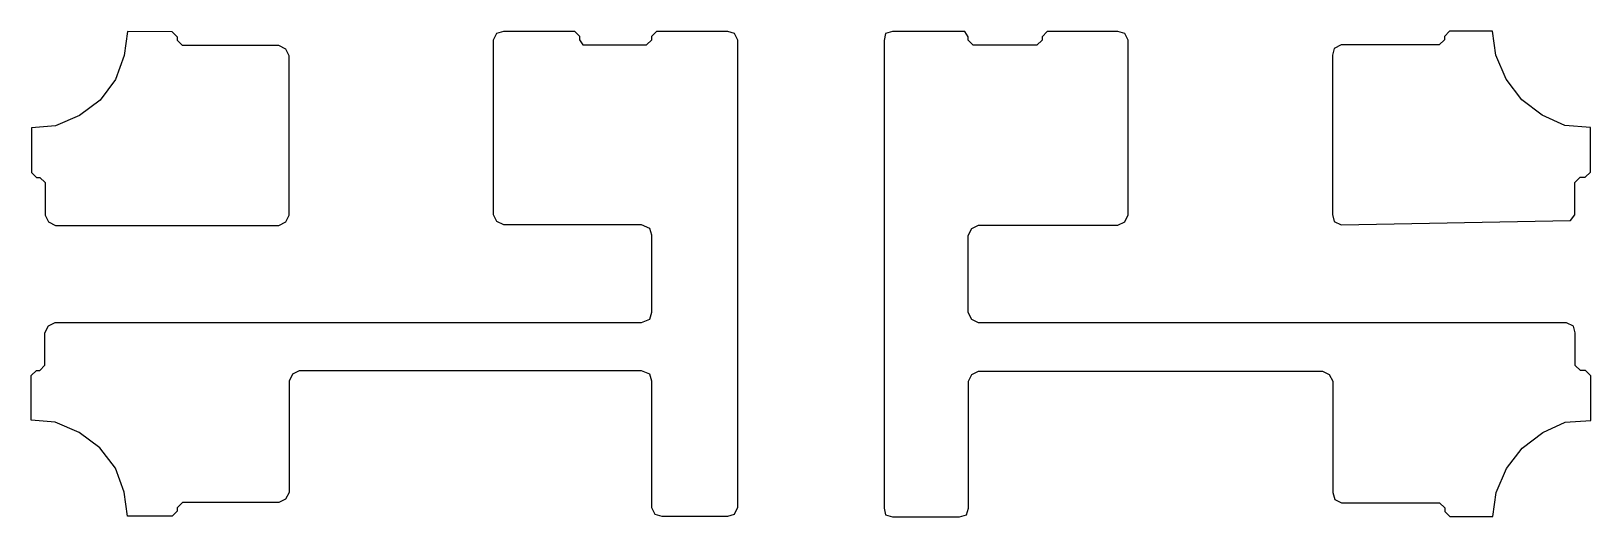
# Model space of a CAD drawing. Extents: x 0 to 3.2, y 0 to 1.
import ezdxf

# ---------------------------------------------------------------- set-up
doc = ezdxf.new("R2010")
doc.units = 0
doc.layers.add('Ebene_1', color=7, linetype='CONTINUOUS')

msp = doc.modelspace()

# ---------------------------------------------------------------- linework, layer by layer
at = {"layer": 'Ebene_1', "color": 1}
for points in [[(1.28156, 0.00691), (1.27456, 0.02091), (1.27456, 0.28074), (1.27056, 0.29474), (1.25296, 0.30174), (0.55197, 0.30174), (0.53787, 0.29474), (0.53087, 0.28074), (0.53087, 0.05251), (0.52387, 0.03851), (0.50977, 0.03151), (0.3125, 0.03151), (0.3019, 0.02101), (0.3019, 0.01401), (0.2913, 0.00351), (0.1997, 0.00351), (0.1927, 0.05271), (0.1751, 0.10191), (0.1434, 0.14401), (0.1011, 0.17561), (0.0518, 0.19671), (0.0025, 0.20071), (0.0025, 0.29201), (0.0131, 0.30261), (0.0201, 0.30261), (0.0307, 0.31311), (0.0307, 0.37981), (0.0377, 0.39381), (0.0518, 0.40081), (1.253, 0.40081), (1.2706, 0.40781), (1.2746, 0.42181), (1.2746, 0.57982), (1.2706, 0.59382), (1.253, 0.60082), (0.97119, 0.60082), (0.95709, 0.60782), (0.95009, 0.62182), (0.95009, 0.97996), (0.95709, 0.99396), (0.97119, 0.99796), (1.11562, 0.99796), (1.12622, 0.98746), (1.12622, 0.98046), (1.13322, 0.96996), (1.26355, 0.96996), (1.27415, 0.98046), (1.27415, 0.98746), (1.28475, 0.99796), (1.42918, 0.99796), (1.44328, 0.99396), (1.45028, 0.97996), (1.45028, 0.0214), (1.44328, 0.0074), (1.42918, 0.0034), (1.29532, 0.0034)], [(0.20013, 0.99707), (0.19313, 0.94787), (0.17553, 0.89867), (0.14383, 0.85657), (0.10153, 0.82497), (0.05223, 0.80387), (0.00293, 0.79987), (0.00293, 0.70857), (0.01353, 0.69807), (0.02053, 0.69807), (0.03113, 0.68757), (0.03113, 0.62087), (0.03813, 0.60687), (0.05223, 0.59987), (0.51016, 0.59987), (0.52426, 0.60687), (0.53126, 0.62087), (0.53126, 0.94741), (0.52426, 0.96141), (0.51016, 0.96841), (0.3129, 0.96841), (0.3023, 0.97891), (0.3023, 0.98591), (0.2917, 0.99641)], [(2.0847, 0.99707), (2.0741, 0.98657), (2.0741, 0.97957), (2.0635, 0.96897), (1.93317, 0.96897), (1.92257, 0.97957), (1.92257, 0.98657), (1.91557, 0.99707), (1.76763, 0.99707), (1.75353, 0.99307), (1.75053, 0.97907), (1.75053, 0.0205), (1.75353, 0.0065), (1.76763, 0.0025), (1.905, 0.0025), (1.9191, 0.0065), (1.9231, 0.0205), (1.9231, 0.28033), (1.9301, 0.29433), (1.9442, 0.30133), (2.64871, 0.30133), (2.66281, 0.29433), (2.66981, 0.28033), (2.66981, 0.0521), (2.67381, 0.0381), (2.68791, 0.0311), (2.8887, 0.0311), (2.8993, 0.0206), (2.8993, 0.0136), (2.9099, 0.0031), (2.998, 0.0031), (3.005, 0.0523), (3.0261, 0.1014), (3.0578, 0.1435), (3.1001, 0.1751), (3.1459, 0.1962), (3.1987, 0.2002), (3.1987, 0.2915), (3.1881, 0.3021), (3.1775, 0.3021), (3.1669, 0.3126), (3.1669, 0.3793), (3.1629, 0.3933), (3.1488, 0.4003), (1.94409, 0.4003), (1.92999, 0.4073), (1.92299, 0.4213), (1.92299, 0.57931), (1.92999, 0.59331), (1.94409, 0.60031), (2.22941, 0.60031), (2.24351, 0.60731), (2.25051, 0.62131), (2.25051, 0.97945), (2.24351, 0.99345), (2.22941, 0.99745)], [(3.16613, 0.62137), (3.16613, 0.68807), (3.17673, 0.69857), (3.18733, 0.69857), (3.19793, 0.70917), (3.19793, 0.80047), (3.14513, 0.80447), (3.09933, 0.82557), (3.05703, 0.85717), (3.02533, 0.89927), (3.00423, 0.94847), (2.99723, 0.99767), (2.90913, 0.99767), (2.89853, 0.98717), (2.89853, 0.98017), (2.88793, 0.96967), (2.68715, 0.96967), (2.67305, 0.96267), (2.66905, 0.94867), (2.66905, 0.62213), (2.67305, 0.60813), (2.68715, 0.60113), (3.15741, 0.61013)]]:
    msp.add_lwpolyline(points, close=True, dxfattribs=at)

doc.saveas('drawing.dxf')
